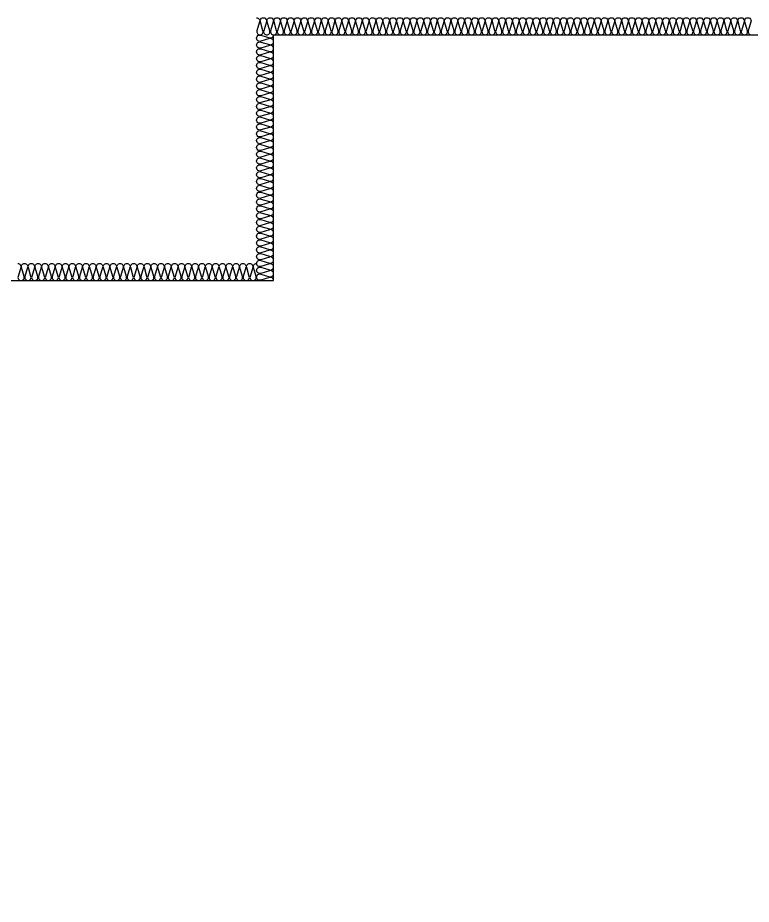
# Model space of a CAD drawing. Header units: millimetres. Extents: x 17311 to 801382, y -242618 to -104888.
# Drawn here: x 313111 to 315261, y -195657 to -193059 of the extents above; entities that cross this region are included whole.
import ezdxf

# ---------------------------------------------------------------- set-up
doc = ezdxf.new("R2010")
doc.units = ezdxf.units.MM
doc.header["$LTSCALE"] = 250
doc.layers.add('ISL', color=251, linetype='Continuous')

msp = doc.modelspace()

# ---------------------------------------------------------------- linework, layer by layer
at = {"layer": 'ISL'}
for points in [[(313810.7, -193059.5, -0.509039), (313819.5, -193071.6), (313811.8, -193097.4, 0.509267), (313820.7, -193109.5, 0.509267), (313829.5, -193097.4), (313821.8, -193071.6, -1.372593), (313839.5, -193071.6), (313831.8, -193097.4, 0.509267), (313840.7, -193109.5, 0.509267), (313849.5, -193097.4), (313841.8, -193071.6, -1.372593), (313859.5, -193071.6), (313851.8, -193097.4, 0.509267), (313860.7, -193109.5, 0.509267), (313869.5, -193097.4), (313861.8, -193071.6, -1.372593), (313879.5, -193071.6), (313871.8, -193097.4, 0.509267), (313880.7, -193109.5, 0.509267), (313889.5, -193097.4), (313881.8, -193071.6, -1.372593), (313899.5, -193071.6), (313891.8, -193097.4, 0.509267), (313900.7, -193109.5, 0.509267), (313909.5, -193097.4), (313901.8, -193071.6, -1.372593), (313919.5, -193071.6), (313911.8, -193097.4, 0.509267), (313920.7, -193109.5, 0.509267), (313929.5, -193097.4), (313921.8, -193071.6, -1.372593), (313939.5, -193071.6), (313931.8, -193097.4, 0.509267), (313940.7, -193109.5, 0.509267), (313949.5, -193097.4), (313941.8, -193071.6, -1.372593), (313959.5, -193071.6), (313951.8, -193097.4, 0.509267), (313960.7, -193109.5, 0.509267), (313969.5, -193097.4), (313961.8, -193071.6, -1.372593), (313979.5, -193071.6), (313971.8, -193097.4, 0.509267), (313980.7, -193109.5, 0.509267), (313989.5, -193097.4), (313981.8, -193071.6, -1.372593), (313999.5, -193071.6), (313991.8, -193097.4, 0.509267), (314000.7, -193109.5, 0.509267), (314009.5, -193097.4), (314001.8, -193071.6, -1.372593), (314019.5, -193071.6), (314011.8, -193097.4, 0.509267), (314020.7, -193109.5, 0.509267), (314029.5, -193097.4), (314021.8, -193071.6, -1.372593), (314039.5, -193071.6), (314031.8, -193097.4, 0.509267), (314040.7, -193109.5, 0.509267), (314049.5, -193097.4), (314041.8, -193071.6, -1.372593), (314059.5, -193071.6), (314051.8, -193097.4, 0.509267), (314060.7, -193109.5, 0.509267), (314069.5, -193097.4), (314061.8, -193071.6, -1.372593), (314079.5, -193071.6), (314071.8, -193097.4, 0.509267), (314080.7, -193109.5, 0.509267), (314089.5, -193097.4), (314081.8, -193071.6, -1.372593), (314099.5, -193071.6), (314091.8, -193097.4, 0.509267), (314100.7, -193109.5, 0.509267), (314109.5, -193097.4), (314101.8, -193071.6, -1.372593), (314119.5, -193071.6), (314111.8, -193097.4, 0.509267), (314120.7, -193109.5, 0.509267), (314129.5, -193097.4), (314121.8, -193071.6, -1.372593), (314139.5, -193071.6), (314131.8, -193097.4, 0.509267), (314140.7, -193109.5, 0.509267), (314149.5, -193097.4), (314141.8, -193071.6, -1.372593), (314159.5, -193071.6), (314151.8, -193097.4, 0.509267), (314160.7, -193109.5, 0.509267), (314169.5, -193097.4), (314161.8, -193071.6, -1.372593), (314179.5, -193071.6), (314171.8, -193097.4, 0.509267), (314180.7, -193109.5, 0.509267), (314189.5, -193097.4), (314181.8, -193071.6, -1.372593), (314199.5, -193071.6), (314191.8, -193097.4, 0.509267), (314200.7, -193109.5, 0.509267), (314209.5, -193097.4), (314201.8, -193071.6, -1.372593), (314219.5, -193071.6), (314211.8, -193097.4, 0.509267), (314220.7, -193109.5, 0.509267), (314229.5, -193097.4), (314221.8, -193071.6, -1.372593), (314239.5, -193071.6), (314231.8, -193097.4, 0.509267), (314240.7, -193109.5, 0.509267), (314249.5, -193097.4), (314241.8, -193071.6, -1.372593), (314259.5, -193071.6), (314251.8, -193097.4, 0.509267), (314260.7, -193109.5, 0.509267), (314269.5, -193097.4), (314261.8, -193071.6, -1.372593), (314279.5, -193071.6), (314271.8, -193097.4, 0.509267), (314280.7, -193109.5, 0.509267), (314289.5, -193097.4), (314281.8, -193071.6, -1.372593), (314299.5, -193071.6), (314291.8, -193097.4, 0.509267), (314300.7, -193109.5, 0.509267), (314309.5, -193097.4), (314301.8, -193071.6, -1.372593), (314319.5, -193071.6), (314311.8, -193097.4, 0.509267), (314320.7, -193109.5, 0.509267), (314329.5, -193097.4), (314321.8, -193071.6, -1.372593), (314339.5, -193071.6), (314331.8, -193097.4, 0.509267), (314340.7, -193109.5, 0.509267), (314349.5, -193097.4), (314341.8, -193071.6, -1.372593), (314359.5, -193071.6), (314351.8, -193097.4, 0.509267), (314360.7, -193109.5, 0.509267), (314369.5, -193097.4), (314361.8, -193071.6, -1.372593), (314379.5, -193071.6), (314371.8, -193097.4, 0.509267), (314380.7, -193109.5, 0.509267), (314389.5, -193097.4), (314381.8, -193071.6, -1.372593), (314399.5, -193071.6), (314391.8, -193097.4, 0.509267), (314400.7, -193109.5, 0.509267), (314409.5, -193097.4), (314401.8, -193071.6, -1.372593), (314419.5, -193071.6), (314411.8, -193097.4, 0.509267), (314420.7, -193109.5, 0.509267), (314429.5, -193097.4), (314421.8, -193071.6, -1.372593), (314439.5, -193071.6), (314431.8, -193097.4, 0.509267), (314440.7, -193109.5, 0.509267), (314449.5, -193097.4), (314441.8, -193071.6, -1.372593), (314459.5, -193071.6), (314451.8, -193097.4, 0.509267), (314460.7, -193109.5, 0.509267), (314469.5, -193097.4), (314461.8, -193071.6, -1.372593), (314479.5, -193071.6), (314471.8, -193097.4, 0.509267), (314480.7, -193109.5, 0.509267), (314489.5, -193097.4), (314481.8, -193071.6, -1.372593), (314499.5, -193071.6), (314491.8, -193097.4, 0.509267), (314500.7, -193109.5, 0.509267), (314509.5, -193097.4), (314501.8, -193071.6, -1.372593), (314519.5, -193071.6), (314511.8, -193097.4, 0.509267), (314520.7, -193109.5, 0.509267), (314529.5, -193097.4), (314521.8, -193071.6, -1.372593), (314539.5, -193071.6), (314531.8, -193097.4, 0.509267), (314540.7, -193109.5, 0.509267), (314549.5, -193097.4), (314541.8, -193071.6, -1.372593), (314559.5, -193071.6), (314551.8, -193097.4, 0.509267), (314560.7, -193109.5, 0.509267), (314569.5, -193097.4), (314561.8, -193071.6, -1.372593), (314579.5, -193071.6), (314571.8, -193097.4, 0.509267), (314580.7, -193109.5, 0.509267), (314589.5, -193097.4), (314581.8, -193071.6, -1.372593), (314599.5, -193071.6), (314591.8, -193097.4, 0.509267), (314600.7, -193109.5, 0.509267), (314609.5, -193097.4), (314601.8, -193071.6, -1.372593), (314619.5, -193071.6), (314611.8, -193097.4, 0.509267), (314620.7, -193109.5, 0.509267), (314629.5, -193097.4), (314621.8, -193071.6, -1.372593), (314639.5, -193071.6), (314631.8, -193097.4, 0.509267), (314640.7, -193109.5, 0.509267), (314649.5, -193097.4), (314641.8, -193071.6, -1.372593), (314659.5, -193071.6), (314651.8, -193097.4, 0.509267), (314660.7, -193109.5, 0.509267), (314669.5, -193097.4), (314661.8, -193071.6, -1.372593), (314679.5, -193071.6), (314671.8, -193097.4, 0.509267), (314680.7, -193109.5, 0.509267), (314689.5, -193097.4), (314681.8, -193071.6, -1.372593), (314699.5, -193071.6), (314691.8, -193097.4, 0.509267), (314700.7, -193109.5, 0.509267), (314709.5, -193097.4), (314701.8, -193071.6, -1.372593), (314719.5, -193071.6), (314711.8, -193097.4, 0.509267), (314720.7, -193109.5, 0.509267), (314729.5, -193097.4), (314721.8, -193071.6, -1.372593), (314739.5, -193071.6), (314731.8, -193097.4, 0.509267), (314740.7, -193109.5, 0.509267), (314749.5, -193097.4), (314741.8, -193071.6, -1.372593), (314759.5, -193071.6), (314751.8, -193097.4, 0.509267), (314760.7, -193109.5, 0.509267), (314769.5, -193097.4), (314761.8, -193071.6, -1.372593), (314779.5, -193071.6), (314771.8, -193097.4, 0.509267), (314780.7, -193109.5, 0.509267), (314789.5, -193097.4), (314781.8, -193071.6, -1.372593), (314799.5, -193071.6), (314791.8, -193097.4, 0.509267), (314800.7, -193109.5, 0.509267), (314809.5, -193097.4), (314801.8, -193071.6, -1.372593), (314819.5, -193071.6), (314811.8, -193097.4, 0.509267), (314820.7, -193109.5, 0.509267), (314829.5, -193097.4), (314821.8, -193071.6, -1.372593), (314839.5, -193071.6), (314831.8, -193097.4, 0.509267), (314840.7, -193109.5, 0.509267), (314849.5, -193097.4), (314841.8, -193071.6, -1.372593), (314859.5, -193071.6), (314851.8, -193097.4, 0.509267), (314860.7, -193109.5, 0.509267), (314869.5, -193097.4), (314861.8, -193071.6, -1.372593), (314879.5, -193071.6), (314871.8, -193097.4, 0.509267), (314880.7, -193109.5, 0.509267), (314889.5, -193097.4), (314881.8, -193071.6, -1.372593), (314899.5, -193071.6), (314891.8, -193097.4, 0.509267), (314900.7, -193109.5, 0.509267), (314909.5, -193097.4), (314901.8, -193071.6, -1.372593), (314919.5, -193071.6), (314911.8, -193097.4, 0.509267), (314920.7, -193109.5, 0.509267), (314929.5, -193097.4), (314921.8, -193071.6, -1.372593), (314939.5, -193071.6), (314931.8, -193097.4, 0.509267), (314940.7, -193109.5, 0.509267), (314949.5, -193097.4), (314941.8, -193071.6, -1.372593), (314959.5, -193071.6), (314951.8, -193097.4, 0.509267), (314960.7, -193109.5, 0.509267), (314969.5, -193097.4), (314961.8, -193071.6, -1.372593), (314979.5, -193071.6), (314971.8, -193097.4, 0.509267), (314980.7, -193109.5, 0.509267), (314989.5, -193097.4), (314981.8, -193071.6, -1.372593), (314999.5, -193071.6), (314991.8, -193097.4, 0.509267), (315000.7, -193109.5, 0.509267), (315009.5, -193097.4), (315001.8, -193071.6, -1.372593), (315019.5, -193071.6), (315011.8, -193097.4, 0.509267), (315020.7, -193109.5, 0.509267), (315029.5, -193097.4), (315021.8, -193071.6, -1.372593), (315039.5, -193071.6), (315031.8, -193097.4, 0.509267), (315040.7, -193109.5, 0.509267), (315049.5, -193097.4), (315041.8, -193071.6, -1.372593), (315059.5, -193071.6), (315051.8, -193097.4, 0.509267), (315060.7, -193109.5, 0.509267), (315069.5, -193097.4), (315061.8, -193071.6, -1.372593), (315079.5, -193071.6), (315071.8, -193097.4, 0.509267), (315080.7, -193109.5, 0.509267), (315089.5, -193097.4), (315081.8, -193071.6, -1.372593), (315099.5, -193071.6), (315091.8, -193097.4, 0.509267), (315100.7, -193109.5, 0.509267), (315109.5, -193097.4), (315101.8, -193071.6, -1.372593), (315119.5, -193071.6), (315111.8, -193097.4, 0.509267), (315120.7, -193109.5, 0.509267), (315129.5, -193097.4), (315121.8, -193071.6, -1.372593), (315139.5, -193071.6), (315131.8, -193097.4, 0.509267), (315140.7, -193109.5, 0.509267), (315149.5, -193097.4), (315141.8, -193071.6, -1.372593), (315159.5, -193071.6), (315151.8, -193097.4, 0.509267), (315160.7, -193109.5, 0.509267), (315169.5, -193097.4), (315161.8, -193071.6, -1.372593), (315179.5, -193071.6), (315171.8, -193097.4, 0.509267), (315180.7, -193109.5, 0.509267), (315189.5, -193097.4), (315181.8, -193071.6, -1.372593), (315199.5, -193071.6), (315191.8, -193097.4, 0.509267), (315200.7, -193109.5, 0.509267), (315209.5, -193097.4), (315201.8, -193071.6, -1.372593), (315219.5, -193071.6), (315211.8, -193097.4, 0.509267), (315220.7, -193109.5, 0.509267), (315229.5, -193097.4), (315221.8, -193071.6, -1.372593), (315239.5, -193071.6), (315231.8, -193097.4, 0.509267), (315240.7, -193109.5, 0.509267), (315249.5, -193097.4), (315241.8, -193071.6, -1.372593), (315259.5, -193071.6), (315251.8, -193097.4, 0.509267), (315260.7, -193109.5, 0.509267)], [(313860.7, -193829.5, 0.509267), (313848.5, -193820.6), (313822.8, -193828.3, -1.372593), (313822.8, -193810.6), (313848.5, -193818.3, 0.509267), (313860.7, -193809.5, 0.509267), (313848.5, -193800.6), (313822.8, -193808.3, -1.372593), (313822.8, -193790.6), (313848.5, -193798.3, 0.509267), (313860.7, -193789.5, 0.509267), (313848.5, -193780.6), (313822.8, -193788.3, -1.372593), (313822.8, -193770.6), (313848.5, -193778.3, 0.509267), (313860.7, -193769.5, 0.509267), (313848.5, -193760.6), (313822.8, -193768.3, -1.372593), (313822.8, -193750.6), (313848.5, -193758.3, 0.509267), (313860.7, -193749.5, 0.509267), (313848.5, -193740.6), (313822.8, -193748.3, -1.372593), (313822.8, -193730.6), (313848.5, -193738.3, 0.509267), (313860.7, -193729.5, 0.509267), (313848.5, -193720.6), (313822.8, -193728.3, -1.372593), (313822.8, -193710.6), (313848.5, -193718.3, 0.509267), (313860.7, -193709.5, 0.509267), (313848.5, -193700.6), (313822.8, -193708.3, -1.372593), (313822.8, -193690.6), (313848.5, -193698.3, 0.509267), (313860.7, -193689.5, 0.509267), (313848.5, -193680.6), (313822.8, -193688.3, -1.372593), (313822.8, -193670.6), (313848.5, -193678.3, 0.509267), (313860.7, -193669.5, 0.509267), (313848.5, -193660.6), (313822.8, -193668.3, -1.372593), (313822.8, -193650.6), (313848.5, -193658.3, 0.509267), (313860.7, -193649.5, 0.509267), (313848.5, -193640.6), (313822.8, -193648.3, -1.372593), (313822.8, -193630.6), (313848.5, -193638.3, 0.509267), (313860.7, -193629.5, 0.509267), (313848.5, -193620.6), (313822.8, -193628.3, -1.372593), (313822.8, -193610.6), (313848.5, -193618.3, 0.509267), (313860.7, -193609.5, 0.509267), (313848.5, -193600.6), (313822.8, -193608.3, -1.372593), (313822.8, -193590.6), (313848.5, -193598.3, 0.509267), (313860.7, -193589.5, 0.509267), (313848.5, -193580.6), (313822.8, -193588.3, -1.372593), (313822.8, -193570.6), (313848.5, -193578.3, 0.509267), (313860.7, -193569.5, 0.509267), (313848.5, -193560.6), (313822.8, -193568.3, -1.372593), (313822.8, -193550.6), (313848.5, -193558.3, 0.509267), (313860.7, -193549.5, 0.509267), (313848.5, -193540.6), (313822.8, -193548.3, -1.372593), (313822.8, -193530.6), (313848.5, -193538.3, 0.509267), (313860.7, -193529.5, 0.509267), (313848.5, -193520.6), (313822.8, -193528.3, -1.372593), (313822.8, -193510.6), (313848.5, -193518.3, 0.509267), (313860.7, -193509.5, 0.509267), (313848.5, -193500.6), (313822.8, -193508.3, -1.372593), (313822.8, -193490.6), (313848.5, -193498.3, 0.509267), (313860.7, -193489.5, 0.509267), (313848.5, -193480.6), (313822.8, -193488.3, -1.372593), (313822.8, -193470.6), (313848.5, -193478.3, 0.509267), (313860.7, -193469.5, 0.509267), (313848.5, -193460.6), (313822.8, -193468.3, -1.372593), (313822.8, -193450.6), (313848.5, -193458.3, 0.509267), (313860.7, -193449.5, 0.509267), (313848.5, -193440.6), (313822.8, -193448.3, -1.372593), (313822.8, -193430.6), (313848.5, -193438.3, 0.509267), (313860.7, -193429.5, 0.509267), (313848.5, -193420.6), (313822.8, -193428.3, -1.372593), (313822.8, -193410.6), (313848.5, -193418.3, 0.509267), (313860.7, -193409.5, 0.509267), (313848.5, -193400.6), (313822.8, -193408.3, -1.372593), (313822.8, -193390.6), (313848.5, -193398.3, 0.509267), (313860.7, -193389.5, 0.509267), (313848.5, -193380.6), (313822.8, -193388.3, -1.372593), (313822.8, -193370.6), (313848.5, -193378.3, 0.509267), (313860.7, -193369.5, 0.509267), (313848.5, -193360.6), (313822.8, -193368.3, -1.372593), (313822.8, -193350.6), (313848.5, -193358.3, 0.509267), (313860.7, -193349.5, 0.509267), (313848.5, -193340.6), (313822.8, -193348.3, -1.372593), (313822.8, -193330.6), (313848.5, -193338.3, 0.509267), (313860.7, -193329.5, 0.509267), (313848.5, -193320.6), (313822.8, -193328.3, -1.372593), (313822.8, -193310.6), (313848.5, -193318.3, 0.509267), (313860.7, -193309.5, 0.509267), (313848.5, -193300.6), (313822.8, -193308.3, -1.372593), (313822.8, -193290.6), (313848.5, -193298.3, 0.509267), (313860.7, -193289.5, 0.509267), (313848.5, -193280.6), (313822.8, -193288.3, -1.372593), (313822.8, -193270.6), (313848.5, -193278.3, 0.509267), (313860.7, -193269.5, 0.509267), (313848.5, -193260.6), (313822.8, -193268.3, -1.372593), (313822.8, -193250.6), (313848.5, -193258.3, 0.509267), (313860.7, -193249.5, 0.509267), (313848.5, -193240.6), (313822.8, -193248.3, -1.372593), (313822.8, -193230.6), (313848.5, -193238.3, 0.509267), (313860.7, -193229.5, 0.509267), (313848.5, -193220.6), (313822.8, -193228.3, -1.372593), (313822.8, -193210.6), (313848.5, -193218.3, 0.509267), (313860.7, -193209.5, 0.509267), (313848.5, -193200.6), (313822.8, -193208.3, -1.372593), (313822.8, -193190.6), (313848.5, -193198.3, 0.509267), (313860.7, -193189.5, 0.509267), (313848.5, -193180.6), (313822.8, -193188.3, -1.372593), (313822.8, -193170.6), (313848.5, -193178.3, 0.509267), (313860.7, -193169.5, 0.509267), (313848.5, -193160.6), (313822.8, -193168.3, -1.372593), (313822.8, -193150.6), (313848.5, -193158.3, 0.509267), (313860.7, -193149.5, 0.509267), (313848.5, -193140.6), (313822.8, -193148.3, -1.372593), (313822.8, -193130.6), (313848.5, -193138.3, 0.509267), (313860.7, -193129.5, 0.509267), (313848.5, -193120.6), (313822.8, -193128.3, -1.372593), (313822.8, -193110.6), (313848.5, -193118.3, 0.509267), (313860.7, -193109.5)], [(313110.7, -193779.5, -0.509267), (313119.5, -193791.6), (313111.8, -193817.4, 1.372593), (313129.5, -193817.4), (313121.8, -193791.6, -0.509267), (313130.7, -193779.5, -0.509267), (313139.5, -193791.6), (313131.8, -193817.4, 1.372593), (313149.5, -193817.4), (313141.8, -193791.6, -0.509267), (313150.7, -193779.5, -0.509267), (313159.5, -193791.6), (313151.8, -193817.4, 1.372593), (313169.5, -193817.4), (313161.8, -193791.6, -0.509267), (313170.7, -193779.5, -0.509267), (313179.5, -193791.6), (313171.8, -193817.4, 1.372593), (313189.5, -193817.4), (313181.8, -193791.6, -0.509267), (313190.7, -193779.5, -0.509267), (313199.5, -193791.6), (313191.8, -193817.4, 1.372593), (313209.5, -193817.4), (313201.8, -193791.6, -0.509267), (313210.7, -193779.5, -0.509267), (313219.5, -193791.6), (313211.8, -193817.4, 1.372593), (313229.5, -193817.4), (313221.8, -193791.6, -0.509267), (313230.7, -193779.5, -0.509267), (313239.5, -193791.6), (313231.8, -193817.4, 1.372593), (313249.5, -193817.4), (313241.8, -193791.6, -0.509267), (313250.7, -193779.5, -0.509267), (313259.5, -193791.6), (313251.8, -193817.4, 1.372593), (313269.5, -193817.4), (313261.8, -193791.6, -0.509267), (313270.7, -193779.5, -0.509267), (313279.5, -193791.6), (313271.8, -193817.4, 1.372593), (313289.5, -193817.4), (313281.8, -193791.6, -0.509267), (313290.7, -193779.5, -0.509267), (313299.5, -193791.6), (313291.8, -193817.4, 1.372593), (313309.5, -193817.4), (313301.8, -193791.6, -0.509267), (313310.7, -193779.5, -0.509267), (313319.5, -193791.6), (313311.8, -193817.4, 1.372593), (313329.5, -193817.4), (313321.8, -193791.6, -0.509267), (313330.7, -193779.5, -0.509267), (313339.5, -193791.6), (313331.8, -193817.4, 1.372593), (313349.5, -193817.4), (313341.8, -193791.6, -0.509267), (313350.7, -193779.5, -0.509267), (313359.5, -193791.6), (313351.8, -193817.4, 1.372593), (313369.5, -193817.4), (313361.8, -193791.6, -0.509267), (313370.7, -193779.5, -0.509267), (313379.5, -193791.6), (313371.8, -193817.4, 1.372593), (313389.5, -193817.4), (313381.8, -193791.6, -0.509267), (313390.7, -193779.5, -0.509267), (313399.5, -193791.6), (313391.8, -193817.4, 1.372593), (313409.5, -193817.4), (313401.8, -193791.6, -0.509267), (313410.7, -193779.5, -0.509267), (313419.5, -193791.6), (313411.8, -193817.4, 1.372593), (313429.5, -193817.4), (313421.8, -193791.6, -0.509267), (313430.7, -193779.5, -0.509267), (313439.5, -193791.6), (313431.8, -193817.4, 1.372593), (313449.5, -193817.4), (313441.8, -193791.6, -0.509267), (313450.7, -193779.5, -0.509267), (313459.5, -193791.6), (313451.8, -193817.4, 1.372593), (313469.5, -193817.4), (313461.8, -193791.6, -0.509267), (313470.7, -193779.5, -0.509267), (313479.5, -193791.6), (313471.8, -193817.4, 1.372593), (313489.5, -193817.4), (313481.8, -193791.6, -0.509267), (313490.7, -193779.5, -0.509267), (313499.5, -193791.6), (313491.8, -193817.4, 1.372593), (313509.5, -193817.4), (313501.8, -193791.6, -0.509267), (313510.7, -193779.5, -0.509267), (313519.5, -193791.6), (313511.8, -193817.4, 1.372593), (313529.5, -193817.4), (313521.8, -193791.6, -0.509267), (313530.7, -193779.5, -0.509267), (313539.5, -193791.6), (313531.8, -193817.4, 1.372593), (313549.5, -193817.4), (313541.8, -193791.6, -0.509267), (313550.7, -193779.5, -0.509267), (313559.5, -193791.6), (313551.8, -193817.4, 1.372593), (313569.5, -193817.4), (313561.8, -193791.6, -0.509267), (313570.7, -193779.5, -0.509267), (313579.5, -193791.6), (313571.8, -193817.4, 1.372593), (313589.5, -193817.4), (313581.8, -193791.6, -0.509267), (313590.7, -193779.5, -0.509267), (313599.5, -193791.6), (313591.8, -193817.4, 1.372593), (313609.5, -193817.4), (313601.8, -193791.6, -0.509267), (313610.7, -193779.5, -0.509267), (313619.5, -193791.6), (313611.8, -193817.4, 1.372593), (313629.5, -193817.4), (313621.8, -193791.6, -0.509267), (313630.7, -193779.5, -0.509267), (313639.5, -193791.6), (313631.8, -193817.4, 1.372593), (313649.5, -193817.4), (313641.8, -193791.6, -0.509267), (313650.7, -193779.5, -0.509267), (313659.5, -193791.6), (313651.8, -193817.4, 1.372593), (313669.5, -193817.4), (313661.8, -193791.6, -0.509267), (313670.7, -193779.5, -0.509267), (313679.5, -193791.6), (313671.8, -193817.4, 1.372593), (313689.5, -193817.4), (313681.8, -193791.6, -0.509267), (313690.7, -193779.5, -0.509267), (313699.5, -193791.6), (313691.8, -193817.4, 1.372593), (313709.5, -193817.4), (313701.8, -193791.6, -0.509267), (313710.7, -193779.5, -0.509267), (313719.5, -193791.6), (313711.8, -193817.4, 1.372593), (313729.5, -193817.4), (313721.8, -193791.6, -0.509267), (313730.7, -193779.5, -0.509267), (313739.5, -193791.6), (313731.8, -193817.4, 1.372593), (313749.5, -193817.4), (313741.8, -193791.6, -0.509267), (313750.7, -193779.5, -0.509267), (313759.5, -193791.6), (313751.8, -193817.4, 1.372593), (313769.5, -193817.4), (313761.8, -193791.6, -0.509267), (313770.7, -193779.5, -0.509267), (313779.5, -193791.6), (313771.8, -193817.4, 1.372593), (313789.5, -193817.4), (313781.8, -193791.6, -0.509267), (313790.7, -193779.5, -0.509267), (313799.5, -193791.6), (313791.8, -193817.4, 1.372593), (313809.5, -193817.4), (313801.8, -193791.6, -0.509267), (313810.7, -193779.5)]]:
    msp.add_lwpolyline(points, format="xyb", dxfattribs=at)
msp.add_lwpolyline([(309460.7, -193829.5), (310260.7, -193829.5), (310260.7, -193109.5), (313060.7, -193109.5), (313060.7, -193829.5), (313860.7, -193829.5), (313860.7, -193109.5), (316310.7, -193109.5), (316310.7, -198279.5)], dxfattribs=at)

doc.saveas('drawing.dxf')
